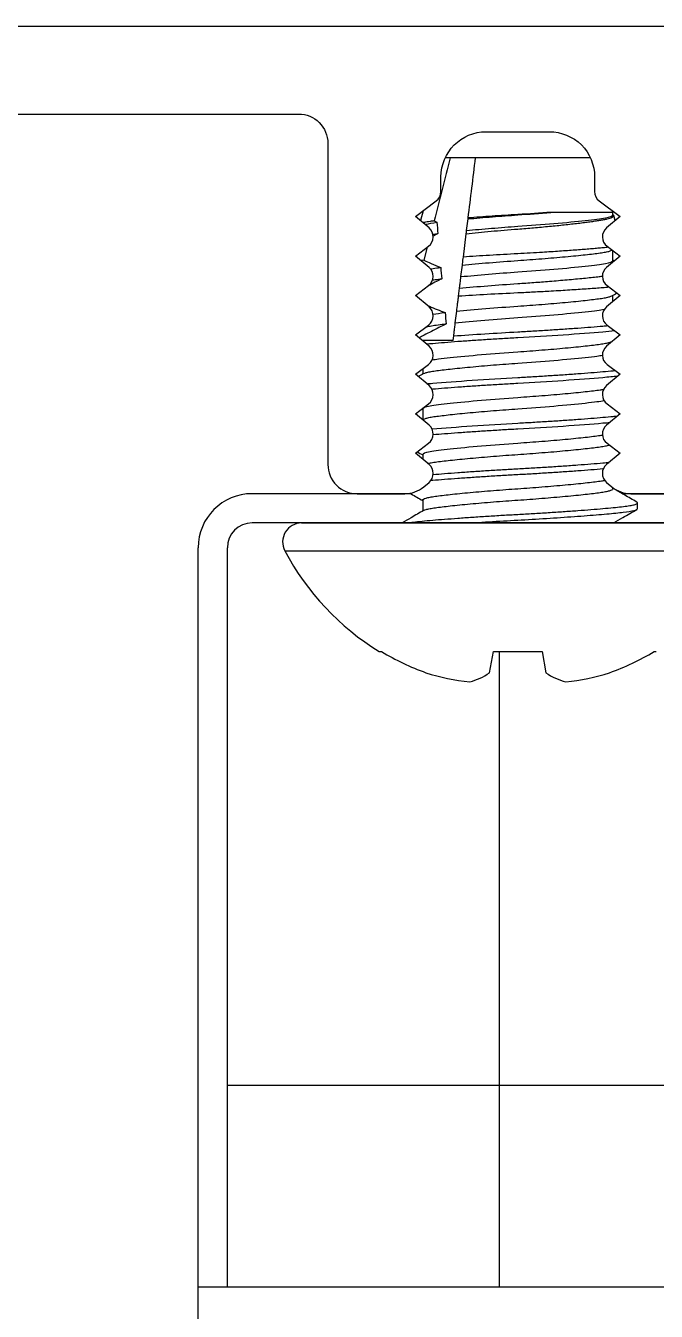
# Model space of a CAD drawing. Extents: x -5.7 to 6.1, y -1.2 to 8.2.
# Drawn here: x -0.697 to -0.265, y 2.747 to 3.627 of the extents above; entities that cross this region are included whole.
import ezdxf

# ---------------------------------------------------------------- set-up
doc = ezdxf.new("R2010")
doc.units = 0
doc.header["$LTSCALE"] = 0.5
doc.header["$MEASUREMENT"] = 0
for name, color, linetype in [('Brackets', 181, 'CONTINUOUS'), ('Driver', 210, 'CONTINUOUS'), ('Hardware', 242, 'CONTINUOUS'), ('Housing', 150, 'CONTINUOUS')]:
    doc.layers.add(name, color=color, linetype=linetype)

msp = doc.modelspace()

# ---------------------------------------------------------------- linework, layer by layer
at = {"layer": 'Brackets', "linetype": 'Continuous', "transparency": 16777216}
msp.add_line((1.68, 3.62651), (-1.4322, 3.62651), dxfattribs=at)
at = {"layer": 'Driver', "transparency": 16777216}
for p, q in [((-0.4329, 3.30651), (-0.5415, 3.30651)), ((0.28647, 3.30651), (-0.28809, 3.30651)), ((0.5415, 3.28651), (-0.5415, 3.28651)), ((-0.5785, 2.34351), (-0.5785, 3.26951)), ((-0.5585, 2.76321), (-0.5585, 3.26951)), ((-0.3724, 3.19839), (-0.3724, 2.76321)), ((0.5585, 2.90121), (-0.5585, 2.90121)), ((0.5785, 2.76321), (-0.5785, 2.76321))]:
    msp.add_line(p, q, dxfattribs=at)
for radius in [0.037, 0.017]:
    msp.add_arc((-0.5415, 3.26951), radius, 90, 180, dxfattribs=at)
at = {"layer": 'Hardware', "linetype": 'Continuous', "lineweight": 25, "transparency": 16777216}
for p, q in [((-0.40589, 3.53651), (-0.40937, 3.53651)), ((-0.38859, 3.53651), (-0.40589, 3.53651)), ((-0.31001, 3.53651), (-0.38859, 3.53651)), ((-0.42448, 3.50021), (-0.42638, 3.49351)), ((-0.2946, 3.49917), (-0.33713, 3.49917)), ((-0.2946, 3.49917), (-0.2949, 3.50021)), ((-0.2946, 3.49745), (-0.2946, 3.49917)), ((-0.293, 3.49351), (-0.29402, 3.49712)), ((-0.39469, 3.4868), (-0.39372, 3.4947)), ((-0.39693, 3.46857), (-0.39497, 3.48458)), ((-0.42161, 3.47537), (-0.42392, 3.46638)), ((-0.2946, 3.4662), (-0.2946, 3.47299)), ((-0.39858, 3.45517), (-0.39761, 3.46308)), ((-0.40022, 3.44175), (-0.39954, 3.44729)), ((-0.2946, 3.43816), (-0.2946, 3.4424)), ((-0.40246, 3.42353), (-0.40149, 3.43144)), ((-0.40394, 3.41151), (-0.42519, 3.41151)), ((-0.40394, 3.41151), (-0.40356, 3.41455)), ((-0.42477, 3.39199), (-0.42477, 3.38843)), ((-0.42477, 3.36463), (-0.42477, 3.35718)), ((-0.42477, 3.33338), (-0.42477, 3.33016)), ((-0.2946, 3.30995), (-0.2946, 3.31065)), ((-0.42477, 3.30213), (-0.42477, 3.29468)), ((-0.27769, 3.29627), (-0.27769, 3.30018)), ((-0.50764, 3.28651), (-0.21173, 3.28651)), ((-0.51916, 3.26734), (-0.20021, 3.26734)), ((-0.45449, 3.19839), (-0.453, 3.19839)), ((-0.37897, 3.18391), (-0.37641, 3.19839)), ((-0.37641, 3.19839), (-0.34296, 3.19839)), ((-0.34296, 3.19839), (-0.34041, 3.18391)), ((-0.26638, 3.19839), (-0.26489, 3.19839))]:
    msp.add_line(p, q, dxfattribs=at)
for centre, radius, start, end in [((-0.50764, 3.27346), 0.01304, 90, 207.99377), ((-0.35969, 3.35211), 0.1806, 207.99377, 238.3387), ((-0.36013, 3.35436), 0.18152, 239.22905, 249.88131), ((-0.35924, 3.35436), 0.18152, 290.11869, 300.77095), ((-0.37663, 3.32794), 0.15118, 252.30821, 263.93895), ((-0.4036, 3.21926), 0.04309, 284.80759, 304.86797), ((-0.31577, 3.21926), 0.04309, 235.13203, 255.19241), ((-0.34275, 3.32794), 0.15118, 276.06105, 287.69179)]:
    msp.add_arc(centre, radius, start, end, dxfattribs=at)
for start_param, end_param in [(5.267834, 5.285097), (5.338078, 5.356179), (5.412021, 5.431208)]:
    msp.add_ellipse((-0.35969, 3.7719), major_axis=(0, -0.53008), ratio=0.122785, start_param=start_param, end_param=end_param, dxfattribs=at)
for points in [[(-0.40589, 3.53651), (-0.4096, 3.5221), (-0.41331, 3.50768), (-0.41701, 3.49327)], [(-0.39364, 3.49538), (-0.39196, 3.50909), (-0.39027, 3.5228), (-0.38859, 3.53651)], [(-0.39372, 3.4947), (-0.3937, 3.49493), (-0.39367, 3.49515), (-0.39364, 3.49538)], [(-0.33713, 3.49917), (-0.34438, 3.49864), (-0.3519, 3.49815), (-0.35969, 3.49769)], [(-0.35969, 3.49745), (-0.35228, 3.49796), (-0.34452, 3.49855), (-0.33713, 3.49917)], [(-0.41701, 3.49327), (-0.41634, 3.49297), (-0.41566, 3.49268), (-0.41499, 3.49238)], [(-0.39497, 3.48458), (-0.39487, 3.48533), (-0.39478, 3.48607), (-0.39469, 3.4868)], [(-0.41778, 3.48417), (-0.41672, 3.48433), (-0.41556, 3.48449), (-0.41439, 3.48465)], [(-0.41439, 3.48465), (-0.41546, 3.48407), (-0.41653, 3.48349), (-0.4176, 3.48291)], [(-0.2952, 3.4733), (-0.29517, 3.47332), (-0.29513, 3.47334), (-0.2951, 3.47336)], [(-0.42392, 3.46638), (-0.4246, 3.4663), (-0.42529, 3.46623), (-0.42595, 3.46615)], [(-0.29362, 3.46598), (-0.29395, 3.46617), (-0.29428, 3.46636), (-0.2946, 3.46655)], [(-0.41174, 3.45373), (-0.41485, 3.4521), (-0.41795, 3.45046), (-0.42105, 3.4488)], [(-0.39954, 3.44729), (-0.38743, 3.44837), (-0.37362, 3.44945), (-0.35969, 3.4504)], [(-0.2952, 3.44205), (-0.29411, 3.44269), (-0.29301, 3.44333), (-0.29192, 3.44397)], [(-0.41766, 3.4295), (-0.41543, 3.42985), (-0.41272, 3.43019), (-0.40948, 3.43057)], [(-0.2952, 3.4108), (-0.29501, 3.41091), (-0.29483, 3.41102), (-0.29464, 3.41113)], [(-0.42417, 3.38878), (-0.42537, 3.38808), (-0.42657, 3.38738), (-0.42777, 3.38668)], [(-0.42531, 3.36459), (-0.42513, 3.36448), (-0.42495, 3.36438), (-0.42477, 3.36428)], [(-0.42417, 3.35753), (-0.42438, 3.35741), (-0.42458, 3.35729), (-0.42478, 3.35717)], [(-0.42849, 3.33519), (-0.42725, 3.33447), (-0.42601, 3.33375), (-0.42477, 3.33303)]]:
    msp.add_open_spline(points, degree=3, dxfattribs=at)
for points, knots in [([(-0.39372, 3.4947), (-0.38852, 3.49519), (-0.38286, 3.49568), (-0.37128, 3.49661), (-0.36538, 3.49705), (-0.35969, 3.49745)], [0, 0, 0, 0, 0.5, 0.5, 1, 1, 1, 1]), ([(-0.35969, 3.49769), (-0.36566, 3.49733), (-0.37151, 3.49696), (-0.38297, 3.49618), (-0.38853, 3.49578), (-0.39364, 3.49538)], [0, 0, 0, 0, 0.5, 0.5, 1, 1, 1, 1]), ([(-0.35969, 3.48777), (-0.35787, 3.48791), (-0.35423, 3.4882), (-0.34877, 3.48867), (-0.34334, 3.48915), (-0.33799, 3.48965), (-0.3328, 3.49016), (-0.32775, 3.49068), (-0.32289, 3.49121), (-0.31831, 3.49174), (-0.31408, 3.49226), (-0.31018, 3.49277), (-0.3066, 3.49327), (-0.30343, 3.49376), (-0.3007, 3.49422), (-0.2984, 3.4947), (-0.29655, 3.49521), (-0.29519, 3.49573), (-0.29433, 3.49624), (-0.29395, 3.49677), (-0.29399, 3.49728), (-0.29441, 3.49761), (-0.2946, 3.49777)], [0, 0, 0, 0, 0.048648, 0.0972962, 0.1472754, 0.1972547, 0.2473158, 0.2973769, 0.3488876, 0.4003983, 0.4505383, 0.5006782, 0.5522771, 0.6038759, 0.6539802, 0.7040826, 0.7557158, 0.807349, 0.8562902, 0.9052315, 0.9556005, 1, 1, 1, 1]), ([(-0.35969, 3.48963), (-0.35155, 3.4902), (-0.34298, 3.49085), (-0.32692, 3.49223), (-0.31948, 3.49295), (-0.31044, 3.49394), (-0.30777, 3.49426), (-0.30319, 3.49485), (-0.30127, 3.49512), (-0.29642, 3.49605), (-0.2946, 3.49675), (-0.2946, 3.49745)], [0, 0, 0, 0, 0.25, 0.25, 0.5, 0.5, 0.625, 0.625, 0.75, 0.75, 1, 1, 1, 1]), ([(-0.41701, 3.49327), (-0.41789, 3.49317), (-0.41964, 3.49296), (-0.42184, 3.49265), (-0.4235, 3.49235), (-0.42436, 3.49216), (-0.42468, 3.49209)], [0, 0, 0, 0, 0.1122441, 0.2244892, 0.339488, 0.4171193, 0.4171193, 0.4171193, 0.4171193]), ([(-0.42314, 3.49079), (-0.42286, 3.49089), (-0.42254, 3.49099), (-0.42049, 3.49155), (-0.41805, 3.49197), (-0.41499, 3.49238)], [0.3953488, 0.3953488, 0.3953488, 0.3953488, 0.5, 0.5, 1, 1, 1, 1]), ([(-0.39497, 3.48458), (-0.38959, 3.48514), (-0.38393, 3.48568), (-0.37204, 3.48676), (-0.36587, 3.48728), (-0.35969, 3.48777)], [0, 0, 0, 0, 0.5, 0.5, 1, 1, 1, 1]), ([(-0.39469, 3.4868), (-0.38939, 3.4873), (-0.38357, 3.48781), (-0.37165, 3.48877), (-0.36556, 3.48923), (-0.35969, 3.48963)], [0, 0, 0, 0, 0.5, 0.5, 1, 1, 1, 1]), ([(-0.35969, 3.47083), (-0.36623, 3.47049), (-0.37265, 3.47012), (-0.38526, 3.46935), (-0.39131, 3.46896), (-0.39693, 3.46857)], [0, 0, 0, 0, 0.5, 0.5, 1, 1, 1, 1]), ([(-0.29765, 3.47529), (-0.29825, 3.47522), (-0.29992, 3.47504), (-0.30291, 3.47475), (-0.30674, 3.47439), (-0.31095, 3.47403), (-0.31555, 3.47366), (-0.32048, 3.47328), (-0.32567, 3.47291), (-0.33113, 3.47253), (-0.33685, 3.47216), (-0.34352, 3.47175), (-0.35115, 3.4713), (-0.35683, 3.47099), (-0.35969, 3.47083)], [0.3338603, 0.3338603, 0.3338603, 0.3338603, 0.3661373, 0.419958, 0.4726258, 0.5252936, 0.5794574, 0.6336212, 0.686859, 0.7400967, 0.7948807, 0.8496647, 0.9243125, 1, 1, 1, 1]), ([(-0.35969, 3.4662), (-0.35693, 3.46639), (-0.35135, 3.46679), (-0.34303, 3.46743), (-0.33486, 3.4681), (-0.32705, 3.4688), (-0.31982, 3.46949), (-0.31336, 3.47017), (-0.3078, 3.47081), (-0.30317, 3.4714), (-0.29947, 3.47199), (-0.29666, 3.47263), (-0.29569, 3.47308), (-0.29521, 3.4733)], [0, 0, 0, 0, 0.088438, 0.179212, 0.271613, 0.364849, 0.458086, 0.550487, 0.641261, 0.729699, 0.818137, 0.90891, 1, 1, 1, 1]), ([(-0.42392, 3.46638), (-0.42229, 3.46565), (-0.42065, 3.46492), (-0.41901, 3.46421), (-0.41683, 3.46327), (-0.41464, 3.46235), (-0.41244, 3.46146)], [0.0000446368, 0.0000446368, 0.0000446368, 0.0000446368, 0.0001810115, 0.0001810115, 0.0001810115, 0.000362095, 0.000362095, 0.000362095, 0.000362095]), ([(-0.41939, 3.46046), (-0.41883, 3.46056), (-0.41823, 3.46066), (-0.41609, 3.46099), (-0.4144, 3.46122), (-0.41244, 3.46146)], [0.6453221, 0.6453221, 0.6453221, 0.6453221, 0.75, 0.75, 1, 1, 1, 1]), ([(-0.39761, 3.46308), (-0.39747, 3.46418), (-0.39734, 3.46529), (-0.3972, 3.46641), (-0.39711, 3.46712), (-0.39702, 3.46785), (-0.39693, 3.46857)], [0, 0, 0, 0, 0.0001874354, 0.0001874354, 0.0001874354, 0.0003074882, 0.0003074882, 0.0003074882, 0.0003074882]), ([(-0.39761, 3.46308), (-0.39203, 3.46363), (-0.38576, 3.46419), (-0.37279, 3.46525), (-0.36611, 3.46575), (-0.35969, 3.4662)], [0, 0, 0, 0, 0.5, 0.5, 1, 1, 1, 1]), ([(-0.35969, 3.45838), (-0.35155, 3.45895), (-0.34298, 3.4596), (-0.32692, 3.46098), (-0.31948, 3.4617), (-0.31044, 3.46269), (-0.30777, 3.46301), (-0.30319, 3.4636), (-0.30127, 3.46387), (-0.29642, 3.4648), (-0.2946, 3.4655), (-0.2946, 3.4662)], [0, 0, 0, 0, 0.25, 0.25, 0.5, 0.5, 0.625, 0.625, 0.75, 0.75, 1, 1, 1, 1]), ([(-0.41799, 3.45288), (-0.41743, 3.45297), (-0.41557, 3.45326), (-0.4133, 3.45354), (-0.41174, 3.45373)], [0.6400322, 0.6400322, 0.6400322, 0.6400322, 0.7529688, 1, 1, 1, 1]), ([(-0.39954, 3.44729), (-0.3995, 3.44769), (-0.39945, 3.44808), (-0.3994, 3.44848), (-0.3993, 3.44927), (-0.39921, 3.45005), (-0.39911, 3.45082), (-0.39893, 3.45231), (-0.39875, 3.45377), (-0.39858, 3.45517)], [0.0000695081, 0.0000695081, 0.0000695081, 0.0000695081, 0.0001386637, 0.0001386637, 0.0001386637, 0.0002773283, 0.0002773283, 0.0002773283, 0.0005446923, 0.0005446923, 0.0005446923, 0.0005446923]), ([(-0.39858, 3.45517), (-0.39292, 3.45573), (-0.3865, 3.45631), (-0.37318, 3.45741), (-0.36629, 3.45792), (-0.35969, 3.45838)], [0, 0, 0, 0, 0.5, 0.5, 1, 1, 1, 1]), ([(-0.35969, 3.4504), (-0.35605, 3.45065), (-0.35055, 3.45104), (-0.34333, 3.45159), (-0.33766, 3.45204), (-0.33182, 3.45252), (-0.32585, 3.45304), (-0.32007, 3.45357), (-0.31459, 3.45409), (-0.30949, 3.45462), (-0.30526, 3.45507), (-0.30278, 3.45536), (-0.30179, 3.45547)], [0, 0, 0, 0, 0.0834251, 0.1260067, 0.1685884, 0.2182514, 0.2679144, 0.3190165, 0.3701187, 0.4198424, 0.4695662, 0.50449, 0.50449, 0.50449, 0.50449]), ([(-0.35969, 3.44398), (-0.3668, 3.44364), (-0.37377, 3.44328), (-0.38743, 3.44253), (-0.39409, 3.44214), (-0.40022, 3.44175)], [0, 0, 0, 0, 0.5, 0.5, 1, 1, 1, 1]), ([(-0.29711, 3.44788), (-0.29786, 3.44781), (-0.30001, 3.44763), (-0.30385, 3.44733), (-0.30878, 3.44696), (-0.3141, 3.44658), (-0.31972, 3.44621), (-0.32564, 3.44583), (-0.33187, 3.44546), (-0.33959, 3.44501), (-0.34887, 3.44451), (-0.35606, 3.44416), (-0.35969, 3.44398)], [0.421559, 0.421559, 0.421559, 0.421559, 0.4512196, 0.5038226, 0.5579182, 0.6120137, 0.6652134, 0.718413, 0.7731576, 0.8279021, 0.9131695, 1, 1, 1, 1]), ([(-0.42143, 3.43536), (-0.42103, 3.43519), (-0.42063, 3.43502), (-0.42023, 3.43485), (-0.41668, 3.43335), (-0.4131, 3.43192), (-0.40948, 3.43057)], [0.0002605159, 0.0002605159, 0.0002605159, 0.0002605159, 0.000293784, 0.000293784, 0.000293784, 0.000587968, 0.000587968, 0.000587968, 0.000587968]), ([(-0.40149, 3.43144), (-0.40128, 3.43315), (-0.40106, 3.43491), (-0.40085, 3.4367), (-0.40074, 3.43759), (-0.40062, 3.4385), (-0.40051, 3.4394), (-0.40042, 3.44018), (-0.40032, 3.44096), (-0.40022, 3.44175)], [0, 0, 0, 0, 0.0003045363, 0.0003045363, 0.0003045363, 0.0004568481, 0.0004568481, 0.0004568481, 0.000587397, 0.000587397, 0.000587397, 0.000587397]), ([(-0.40149, 3.43144), (-0.39563, 3.43204), (-0.38879, 3.43267), (-0.3744, 3.43388), (-0.36688, 3.43445), (-0.35969, 3.43495)], [0, 0, 0, 0, 0.5, 0.5, 1, 1, 1, 1]), ([(-0.35969, 3.43495), (-0.35693, 3.43514), (-0.35135, 3.43554), (-0.34303, 3.43618), (-0.33486, 3.43685), (-0.32705, 3.43755), (-0.31982, 3.43824), (-0.31336, 3.43892), (-0.3078, 3.43956), (-0.30317, 3.44015), (-0.29947, 3.44074), (-0.29666, 3.44138), (-0.29569, 3.44183), (-0.29521, 3.44205)], [0, 0, 0, 0, 0.088435, 0.179206, 0.271603, 0.364837, 0.458071, 0.550469, 0.641239, 0.729674, 0.818109, 0.90888, 1, 1, 1, 1]), ([(-0.40246, 3.42353), (-0.39655, 3.42414), (-0.38957, 3.42479), (-0.37482, 3.42603), (-0.36708, 3.42662), (-0.35969, 3.42713)], [0, 0, 0, 0, 0.5, 0.5, 1, 1, 1, 1]), ([(-0.35969, 3.42713), (-0.35155, 3.4277), (-0.34298, 3.42835), (-0.32692, 3.42973), (-0.31948, 3.43045), (-0.31044, 3.43144), (-0.30777, 3.43176), (-0.30357, 3.4323), (-0.30192, 3.43253), (-0.30048, 3.43278)], [0, 0, 0, 0, 0.25, 0.25, 0.5, 0.5, 0.625, 0.625, 0.7292985, 0.7292985, 0.7292985, 0.7292985]), ([(-0.40867, 3.42285), (-0.41205, 3.42115), (-0.41541, 3.41941), (-0.41876, 3.41766), (-0.42044, 3.41679), (-0.42211, 3.41591), (-0.42378, 3.41503), (-0.42492, 3.41442), (-0.42607, 3.41381), (-0.42721, 3.41321)], [0, 0, 0, 0, 0.0002885862, 0.0002885862, 0.0002885862, 0.0004328977, 0.0004328977, 0.0004328977, 0.0005316664, 0.0005316664, 0.0005316664, 0.0005316664]), ([(-0.42251, 3.42069), (-0.42234, 3.42074), (-0.42123, 3.42102), (-0.41889, 3.42153), (-0.41443, 3.42216), (-0.4106, 3.42262), (-0.40867, 3.42285)], [0.2242875, 0.2242875, 0.2242875, 0.2242875, 0.2714058, 0.5169233, 0.7561037, 1, 1, 1, 1]), ([(-0.40356, 3.41455), (-0.40347, 3.41533), (-0.40337, 3.4161), (-0.40328, 3.41686), (-0.40314, 3.41803), (-0.403, 3.41917), (-0.40286, 3.42028), (-0.40272, 3.4214), (-0.40259, 3.42248), (-0.40246, 3.42353)], [0, 0, 0, 0, 0.0001386643, 0.0001386643, 0.0001386643, 0.0003506124, 0.0003506124, 0.0003506124, 0.0005626753, 0.0005626753, 0.0005626753, 0.0005626753]), ([(-0.40356, 3.41455), (-0.39691, 3.41505), (-0.38961, 3.41555), (-0.37468, 3.41651), (-0.36704, 3.41696), (-0.35969, 3.41737)], [0, 0, 0, 0, 0.5, 0.5, 1, 1, 1, 1]), ([(-0.35969, 3.41737), (-0.35622, 3.41756), (-0.34919, 3.41796), (-0.3387, 3.4186), (-0.3284, 3.41928), (-0.31856, 3.41997), (-0.30946, 3.42067), (-0.30277, 3.42122), (-0.29919, 3.42154), (-0.29812, 3.42164)], [0, 0, 0, 0, 0.0755779, 0.1531431, 0.2320928, 0.3117535, 0.3914142, 0.4703638, 0.5057134, 0.5057134, 0.5057134, 0.5057134]), ([(-0.35969, 3.41346), (-0.34944, 3.41402), (-0.33864, 3.41468), (-0.31841, 3.41606), (-0.30904, 3.41677), (-0.29854, 3.41769), (-0.29589, 3.41793), (-0.29351, 3.41817)], [0, 0, 0, 0, 0.25, 0.25, 0.5, 0.5, 0.5955541, 0.5955541, 0.5955541, 0.5955541]), ([(-0.42231, 3.40909), (-0.42091, 3.40922), (-0.417, 3.40957), (-0.40991, 3.41016), (-0.40081, 3.41086), (-0.39097, 3.41155), (-0.38067, 3.41223), (-0.37019, 3.41287), (-0.36316, 3.41327), (-0.35969, 3.41346)], [0.4825929, 0.4825929, 0.4825929, 0.4825929, 0.5296362, 0.6085858, 0.6882465, 0.7679072, 0.8468569, 0.9244221, 1, 1, 1, 1]), ([(-0.35969, 3.4037), (-0.35693, 3.40389), (-0.35135, 3.40429), (-0.34303, 3.40493), (-0.33486, 3.4056), (-0.32705, 3.4063), (-0.31982, 3.40699), (-0.31336, 3.40767), (-0.3078, 3.40831), (-0.30317, 3.4089), (-0.29947, 3.40949), (-0.29666, 3.41013), (-0.29569, 3.41058), (-0.29521, 3.4108)], [0, 0, 0, 0, 0.088435, 0.179204, 0.271602, 0.364835, 0.458068, 0.550465, 0.641235, 0.729669, 0.818104, 0.908874, 1, 1, 1, 1]), ([(-0.41827, 3.39815), (-0.41698, 3.39836), (-0.41553, 3.39856), (-0.4116, 3.39907), (-0.40893, 3.39939), (-0.39989, 3.40038), (-0.39245, 3.4011), (-0.37639, 3.40247), (-0.36782, 3.40313), (-0.35969, 3.4037)], [0.285419, 0.285419, 0.285419, 0.285419, 0.375, 0.375, 0.5, 0.5, 0.75, 0.75, 1, 1, 1, 1]), ([(-0.35969, 3.39588), (-0.35155, 3.39645), (-0.34298, 3.3971), (-0.32692, 3.39848), (-0.31948, 3.3992), (-0.31044, 3.40019), (-0.30777, 3.40051), (-0.30413, 3.40098), (-0.3029, 3.40115), (-0.30179, 3.40132)], [0, 0, 0, 0, 0.25, 0.25, 0.5, 0.5, 0.625, 0.625, 0.6989679, 0.6989679, 0.6989679, 0.6989679]), ([(-0.42417, 3.38877), (-0.42368, 3.389), (-0.42271, 3.38944), (-0.4199, 3.39008), (-0.41621, 3.39067), (-0.41158, 3.39126), (-0.40602, 3.39191), (-0.39955, 3.39258), (-0.39233, 3.39328), (-0.38452, 3.39397), (-0.37634, 3.39465), (-0.36802, 3.39529), (-0.36244, 3.39569), (-0.35969, 3.39588)], [0, 0, 0, 0, 0.091126, 0.181896, 0.270331, 0.358765, 0.449535, 0.541932, 0.635165, 0.728398, 0.820796, 0.911565, 1, 1, 1, 1]), ([(-0.35969, 3.38612), (-0.35622, 3.38631), (-0.34919, 3.38671), (-0.3387, 3.38735), (-0.3284, 3.38803), (-0.31856, 3.38872), (-0.30946, 3.38942), (-0.30132, 3.39009), (-0.2961, 3.39057), (-0.29354, 3.39082), (-0.29311, 3.39086)], [0, 0, 0, 0, 0.0755779, 0.1531431, 0.2320928, 0.3117535, 0.3914142, 0.4703638, 0.5479291, 0.5641411, 0.5641411, 0.5641411, 0.5641411]), ([(-0.42194, 3.38178), (-0.42066, 3.3819), (-0.41933, 3.38202), (-0.41034, 3.3828), (-0.40097, 3.38352), (-0.38073, 3.3849), (-0.36994, 3.38555), (-0.35969, 3.38612)], [0.4541132, 0.4541132, 0.4541132, 0.4541132, 0.5, 0.5, 0.75, 0.75, 1, 1, 1, 1]), ([(-0.41853, 3.37818), (-0.41834, 3.3782), (-0.4156, 3.37844), (-0.40991, 3.37891), (-0.40081, 3.37961), (-0.39097, 3.3803), (-0.38067, 3.38098), (-0.37019, 3.38162), (-0.36316, 3.38202), (-0.35969, 3.38221)], [0.523412, 0.523412, 0.523412, 0.523412, 0.5296362, 0.6085858, 0.6882465, 0.7679072, 0.8468569, 0.9244221, 1, 1, 1, 1]), ([(-0.35969, 3.38221), (-0.34944, 3.38277), (-0.33864, 3.38343), (-0.31841, 3.38481), (-0.30904, 3.38552), (-0.29764, 3.38652), (-0.29428, 3.38683), (-0.29127, 3.38714), (-0.29114, 3.38716), (-0.29102, 3.38717)], [0, 0, 0, 0, 0.25, 0.25, 0.5, 0.5, 0.625, 0.625, 0.6305108, 0.6305108, 0.6305108, 0.6305108]), ([(-0.42477, 3.36463), (-0.42477, 3.36533), (-0.42296, 3.36603), (-0.4181, 3.36695), (-0.41618, 3.36723), (-0.4116, 3.36782), (-0.40893, 3.36814), (-0.39989, 3.36913), (-0.39245, 3.36985), (-0.37639, 3.37122), (-0.36782, 3.37188), (-0.35969, 3.37245)], [0, 0, 0, 0, 0.25, 0.25, 0.375, 0.375, 0.5, 0.5, 0.75, 0.75, 1, 1, 1, 1]), ([(-0.35969, 3.37245), (-0.35693, 3.37264), (-0.35135, 3.37304), (-0.34303, 3.37368), (-0.33486, 3.37435), (-0.32705, 3.37505), (-0.31982, 3.37574), (-0.31336, 3.37642), (-0.3078, 3.37706), (-0.30374, 3.37758), (-0.30166, 3.3779), (-0.30093, 3.37802)], [0, 0, 0, 0, 0.0884346, 0.1792045, 0.2716016, 0.3648347, 0.4580677, 0.5504648, 0.6412347, 0.7296693, 0.784885, 0.784885, 0.784885, 0.784885]), ([(-0.42417, 3.35752), (-0.42368, 3.35775), (-0.42271, 3.35819), (-0.4199, 3.35883), (-0.41621, 3.35942), (-0.41158, 3.36001), (-0.40602, 3.36066), (-0.39955, 3.36133), (-0.39233, 3.36203), (-0.38452, 3.36272), (-0.37634, 3.3634), (-0.36802, 3.36404), (-0.36244, 3.36444), (-0.35969, 3.36463)], [0, 0, 0, 0, 0.091126, 0.181896, 0.270331, 0.358765, 0.449535, 0.541932, 0.635165, 0.728398, 0.820796, 0.911565, 1, 1, 1, 1]), ([(-0.35969, 3.36463), (-0.35155, 3.3652), (-0.34298, 3.36585), (-0.32692, 3.36723), (-0.31948, 3.36795), (-0.31044, 3.36894), (-0.30777, 3.36926), (-0.30364, 3.36979), (-0.30204, 3.37002), (-0.30064, 3.37026)], [0, 0, 0, 0, 0.25, 0.25, 0.5, 0.5, 0.625, 0.625, 0.7255891, 0.7255891, 0.7255891, 0.7255891]), ([(-0.41837, 3.35085), (-0.41822, 3.35087), (-0.41808, 3.35088), (-0.41034, 3.35155), (-0.40097, 3.35227), (-0.38073, 3.35365), (-0.36994, 3.3543), (-0.35969, 3.35487)], [0.4952282, 0.4952282, 0.4952282, 0.4952282, 0.5, 0.5, 0.75, 0.75, 1, 1, 1, 1]), ([(-0.35969, 3.35487), (-0.35622, 3.35506), (-0.34919, 3.35546), (-0.3387, 3.3561), (-0.3284, 3.35678), (-0.31856, 3.35747), (-0.30946, 3.35817), (-0.30132, 3.35884), (-0.29548, 3.35938), (-0.29243, 3.35968), (-0.29149, 3.35977)], [0, 0, 0, 0, 0.0755779, 0.1531431, 0.2320928, 0.3117535, 0.3914142, 0.4703638, 0.5479291, 0.5848033, 0.5848033, 0.5848033, 0.5848033]), ([(-0.35969, 3.35096), (-0.34944, 3.35152), (-0.33864, 3.35218), (-0.31841, 3.35356), (-0.30904, 3.35427), (-0.29979, 3.35508), (-0.29823, 3.35522), (-0.29675, 3.35536)], [0, 0, 0, 0, 0.25, 0.25, 0.5, 0.5, 0.5541633, 0.5541633, 0.5541633, 0.5541633]), ([(-0.41759, 3.34702), (-0.41514, 3.34723), (-0.40978, 3.34767), (-0.40081, 3.34836), (-0.39097, 3.34905), (-0.38067, 3.34973), (-0.37019, 3.35037), (-0.36316, 3.35077), (-0.35969, 3.35096)], [0.533172, 0.533172, 0.533172, 0.533172, 0.6085858, 0.6882465, 0.7679072, 0.8468569, 0.9244221, 1, 1, 1, 1]), ([(-0.35969, 3.3412), (-0.35693, 3.34139), (-0.35135, 3.34179), (-0.34303, 3.34243), (-0.33486, 3.3431), (-0.32705, 3.3438), (-0.31982, 3.34449), (-0.31336, 3.34517), (-0.3078, 3.34581), (-0.30409, 3.34629), (-0.30225, 3.34656), (-0.30176, 3.34664)], [0, 0, 0, 0, 0.0884346, 0.1792045, 0.2716016, 0.3648347, 0.4580677, 0.5504648, 0.6412347, 0.7296693, 0.7647627, 0.7647627, 0.7647627, 0.7647627]), ([(-0.42477, 3.33338), (-0.42477, 3.33408), (-0.42296, 3.33478), (-0.4181, 3.3357), (-0.41618, 3.33598), (-0.4116, 3.33657), (-0.40893, 3.33689), (-0.39989, 3.33788), (-0.39245, 3.3386), (-0.37639, 3.33997), (-0.36782, 3.34063), (-0.35969, 3.3412)], [0, 0, 0, 0, 0.25, 0.25, 0.375, 0.375, 0.5, 0.5, 0.75, 0.75, 1, 1, 1, 1]), ([(-0.42131, 3.32725), (-0.42083, 3.32736), (-0.4193, 3.32768), (-0.41621, 3.32817), (-0.41158, 3.32876), (-0.40602, 3.32941), (-0.39955, 3.33008), (-0.39233, 3.33078), (-0.38452, 3.33147), (-0.37634, 3.33215), (-0.36802, 3.33279), (-0.35969, 3.33338), (-0.35135, 3.33397), (-0.34303, 3.33462), (-0.33486, 3.33529), (-0.32705, 3.33599), (-0.31982, 3.33668), (-0.31336, 3.33736), (-0.3078, 3.338), (-0.30317, 3.33859), (-0.29951, 3.33917), (-0.29773, 3.33959), (-0.297, 3.33979)], [0.0642038, 0.0642038, 0.0642038, 0.0642038, 0.0868445, 0.1290667, 0.1712889, 0.2146261, 0.2587402, 0.3032533, 0.3477665, 0.3918806, 0.4352178, 0.47744, 0.5196622, 0.5629994, 0.6071135, 0.6516267, 0.6961399, 0.7402539, 0.7835911, 0.8258133, 0.8680356, 0.9094282, 0.9094282, 0.9094282, 0.9094282]), ([(-0.41761, 3.31967), (-0.41516, 3.31988), (-0.40979, 3.32033), (-0.40081, 3.32101), (-0.39097, 3.32171), (-0.38067, 3.32238), (-0.37019, 3.32303), (-0.35969, 3.32362), (-0.34919, 3.32421), (-0.3387, 3.32485), (-0.3284, 3.32553), (-0.31856, 3.32622), (-0.30946, 3.32692), (-0.30243, 3.3275), (-0.29856, 3.32785), (-0.29721, 3.32797)], [0.241924, 0.241924, 0.241924, 0.241924, 0.2810197, 0.3221825, 0.3633452, 0.4041406, 0.4442206, 0.4832737, 0.5223268, 0.5624068, 0.6032021, 0.6443649, 0.6855277, 0.7263231, 0.7497942, 0.7497942, 0.7497942, 0.7497942]), ([(-0.41916, 3.31563), (-0.41875, 3.31566), (-0.41582, 3.31592), (-0.40991, 3.31641), (-0.40081, 3.31711), (-0.39097, 3.3178), (-0.38067, 3.31848), (-0.37019, 3.31912), (-0.35969, 3.31971), (-0.34919, 3.3203), (-0.3387, 3.32094), (-0.3284, 3.32162), (-0.31856, 3.32231), (-0.30946, 3.32301), (-0.30386, 3.32347), (-0.30119, 3.32371), (-0.30107, 3.32372)], [0.2670829, 0.2670829, 0.2670829, 0.2670829, 0.2736769, 0.3144723, 0.3556351, 0.3967979, 0.4375932, 0.4776732, 0.5167263, 0.5557794, 0.5958594, 0.6366548, 0.6778175, 0.7189803, 0.7597757, 0.7617516, 0.7617516, 0.7617516, 0.7617516]), ([(-0.42477, 3.30213), (-0.42466, 3.30236), (-0.42444, 3.30283), (-0.42266, 3.3035), (-0.41992, 3.30415), (-0.4162, 3.30474), (-0.41158, 3.30533), (-0.40602, 3.30597), (-0.39955, 3.30665), (-0.39233, 3.30734), (-0.38452, 3.30804), (-0.37634, 3.30871), (-0.36802, 3.30936), (-0.35969, 3.30995), (-0.35135, 3.31054), (-0.34303, 3.31118), (-0.33486, 3.31185), (-0.32705, 3.31255), (-0.31982, 3.31324), (-0.31336, 3.31392), (-0.3078, 3.31456), (-0.30343, 3.31512), (-0.30115, 3.31548), (-0.30023, 3.31564)], [0, 0, 0, 0, 0.0445132, 0.0886273, 0.1319644, 0.1741867, 0.2164089, 0.2597461, 0.3038601, 0.3483733, 0.3928865, 0.4370006, 0.4803378, 0.52256, 0.5647822, 0.6081194, 0.6522335, 0.6967467, 0.7412598, 0.7853739, 0.8287111, 0.8709333, 0.9058227, 0.9058227, 0.9058227, 0.9058227]), ([(-0.27817, 3.30074), (-0.28101, 3.30239), (-0.28649, 3.30558), (-0.29197, 3.30877), (-0.2946, 3.3103)], [0, 0, 0, 0, 0.5186033, 1, 1, 1, 1]), ([(-0.43344, 3.30682), (-0.43319, 3.30667), (-0.4303, 3.30499), (-0.42741, 3.30331), (-0.42477, 3.30178)], [0.4724535, 0.4724535, 0.4724535, 0.4724535, 0.5186033, 1, 1, 1, 1]), ([(-0.42417, 3.29502), (-0.42368, 3.29525), (-0.42271, 3.29569), (-0.4199, 3.29633), (-0.41621, 3.29692), (-0.41158, 3.29751), (-0.40602, 3.29816), (-0.39955, 3.29883), (-0.39233, 3.29953), (-0.38452, 3.30022), (-0.37634, 3.3009), (-0.36802, 3.30154), (-0.35969, 3.30213), (-0.35135, 3.30272), (-0.34303, 3.30337), (-0.33486, 3.30404), (-0.32705, 3.30474), (-0.31982, 3.30543), (-0.31336, 3.30611), (-0.3078, 3.30675), (-0.30317, 3.30734), (-0.29946, 3.30793), (-0.29672, 3.30857), (-0.29494, 3.30925), (-0.29471, 3.30971), (-0.2946, 3.30995)], [0, 0, 0, 0, 0.043507, 0.086844, 0.129067, 0.171289, 0.214626, 0.25874, 0.303253, 0.347767, 0.391881, 0.435218, 0.47744, 0.519662, 0.562999, 0.607113, 0.651627, 0.69614, 0.740254, 0.783591, 0.825813, 0.868036, 0.911373, 0.955487, 1, 1, 1, 1]), ([(-0.42417, 3.29503), (-0.42701, 3.29337), (-0.43189, 3.29053), (-0.43677, 3.2877), (-0.43881, 3.28651)], [0, 0, 0, 0, 0.581253, 1, 1, 1, 1]), ([(-0.4357, 3.28651), (-0.43423, 3.28671), (-0.43129, 3.28713), (-0.42526, 3.28773), (-0.41814, 3.28839), (-0.40991, 3.28907), (-0.40081, 3.28976), (-0.39097, 3.29046), (-0.38067, 3.29113), (-0.37019, 3.29178), (-0.35969, 3.29237), (-0.34919, 3.29296), (-0.3387, 3.2936), (-0.3284, 3.29428), (-0.31856, 3.29497), (-0.30946, 3.29567), (-0.30132, 3.29634), (-0.29431, 3.29699), (-0.28848, 3.29758), (-0.28381, 3.29817), (-0.28033, 3.29881), (-0.2782, 3.29948), (-0.2774, 3.30014), (-0.27801, 3.30056), (-0.27828, 3.30074)], [0, 0, 0, 0, 0.045798, 0.09143, 0.138306, 0.184574, 0.231258, 0.277942, 0.32421, 0.369667, 0.413958, 0.45825, 0.503707, 0.549975, 0.596659, 0.643343, 0.689611, 0.735068, 0.779359, 0.823651, 0.869108, 0.915375, 0.96206, 1, 1, 1, 1]), ([(-0.39149, 3.28651), (-0.38516, 3.28694), (-0.37854, 3.28736), (-0.36538, 3.28815), (-0.35896, 3.28849), (-0.34587, 3.28925), (-0.33921, 3.28966), (-0.3263, 3.29051), (-0.32005, 3.29095), (-0.30858, 3.29183), (-0.30335, 3.29226), (-0.29433, 3.29307), (-0.29057, 3.29344), (-0.28135, 3.29453), (-0.27769, 3.2954), (-0.27769, 3.29627)], [0, 0, 0, 0, 0.125, 0.125, 0.25, 0.25, 0.375, 0.375, 0.5, 0.5, 0.625, 0.625, 0.75, 0.75, 1, 1, 1, 1]), ([(-0.29405, 3.28647), (-0.29195, 3.2877), (-0.28666, 3.29078), (-0.28137, 3.29385), (-0.27818, 3.29571)], [0, 0, 0, 0, 0.396595, 1, 1, 1, 1])]:
    msp.add_open_spline(points, degree=3, knots=knots, dxfattribs=at)
at = {"layer": 'Housing', "linetype": 'Continuous', "lineweight": 25, "transparency": 16777216}
for points in [[(1.49, 3.62651), (0.16031, 3.62651, 0.414214), (0.14031, 3.60651), (0.14031, 3.58651, 0.414214), (0.16031, 3.56651), (0.20969, 3.56651, -0.414214), (0.22969, 3.54651), (0.22969, 3.38651, -0.414214), (0.20969, 3.36651), (-0.20969, 3.36651, -0.414214), (-0.22969, 3.38651), (-0.22969, 3.54651, -0.414214), (-0.20969, 3.56651), (-0.16031, 3.56651, 0.414214), (-0.14031, 3.58651), (-0.14031, 3.60651, 0.414214), (-0.16031, 3.62651), (-1.49, 3.627, 0.414214)], [(-1.16596, 3.56651), (-0.50969, 3.56651, -0.414214), (-0.48969, 3.54651), (-0.48969, 3.32651, 0.414214), (-0.46969, 3.30651), (-0.43697, 3.30651, 0.176331), (-0.42411, 3.31119), (-0.42044, 3.31427, 0.466302), (-0.42044, 3.32652), (-0.42969, 3.33429), (-0.42077, 3.34101, 0.482347), (-0.42044, 3.35352), (-0.42969, 3.36129), (-0.42077, 3.36801, 0.482341), (-0.42044, 3.38052), (-0.42969, 3.38829), (-0.42077, 3.39501, 0.482341), (-0.42044, 3.40752), (-0.42969, 3.41529), (-0.42077, 3.42201, 0.482341), (-0.42044, 3.43452), (-0.42969, 3.44229), (-0.42077, 3.44901, 0.482341), (-0.42044, 3.46152), (-0.42969, 3.46928), (-0.42077, 3.47601, 0.482341), (-0.42044, 3.48852), (-0.42969, 3.49629), (-0.41546, 3.50701, 0.235467), (-0.41227, 3.5134), (-0.41227, 3.52341, -0.414211), (-0.38127, 3.55441), (-0.3381, 3.55441, -0.414214), (-0.3071, 3.52341), (-0.3071, 3.5134, 0.235469), (-0.30392, 3.50701), (-0.28969, 3.49629), (-0.29894, 3.48852, 0.48234), (-0.29861, 3.47601), (-0.28969, 3.46928), (-0.29894, 3.46152, 0.482347), (-0.29861, 3.44901), (-0.28969, 3.44229), (-0.29894, 3.43452, 0.482341), (-0.29861, 3.42201), (-0.28969, 3.41529), (-0.29894, 3.40752, 0.482341), (-0.29861, 3.39501), (-0.28969, 3.38828), (-0.29894, 3.38052, 0.482346), (-0.29861, 3.36801), (-0.28969, 3.36129), (-0.29894, 3.35352, 0.482341), (-0.29861, 3.34101), (-0.28969, 3.33428), (-0.29894, 3.32652, 0.466302), (-0.29894, 3.31427), (-0.29526, 3.31119, 0.176332), (-0.28241, 3.30651), (0.28241, 3.30651)]]:
    msp.add_lwpolyline(points, format="xyb", dxfattribs=at)

doc.saveas('drawing.dxf')
